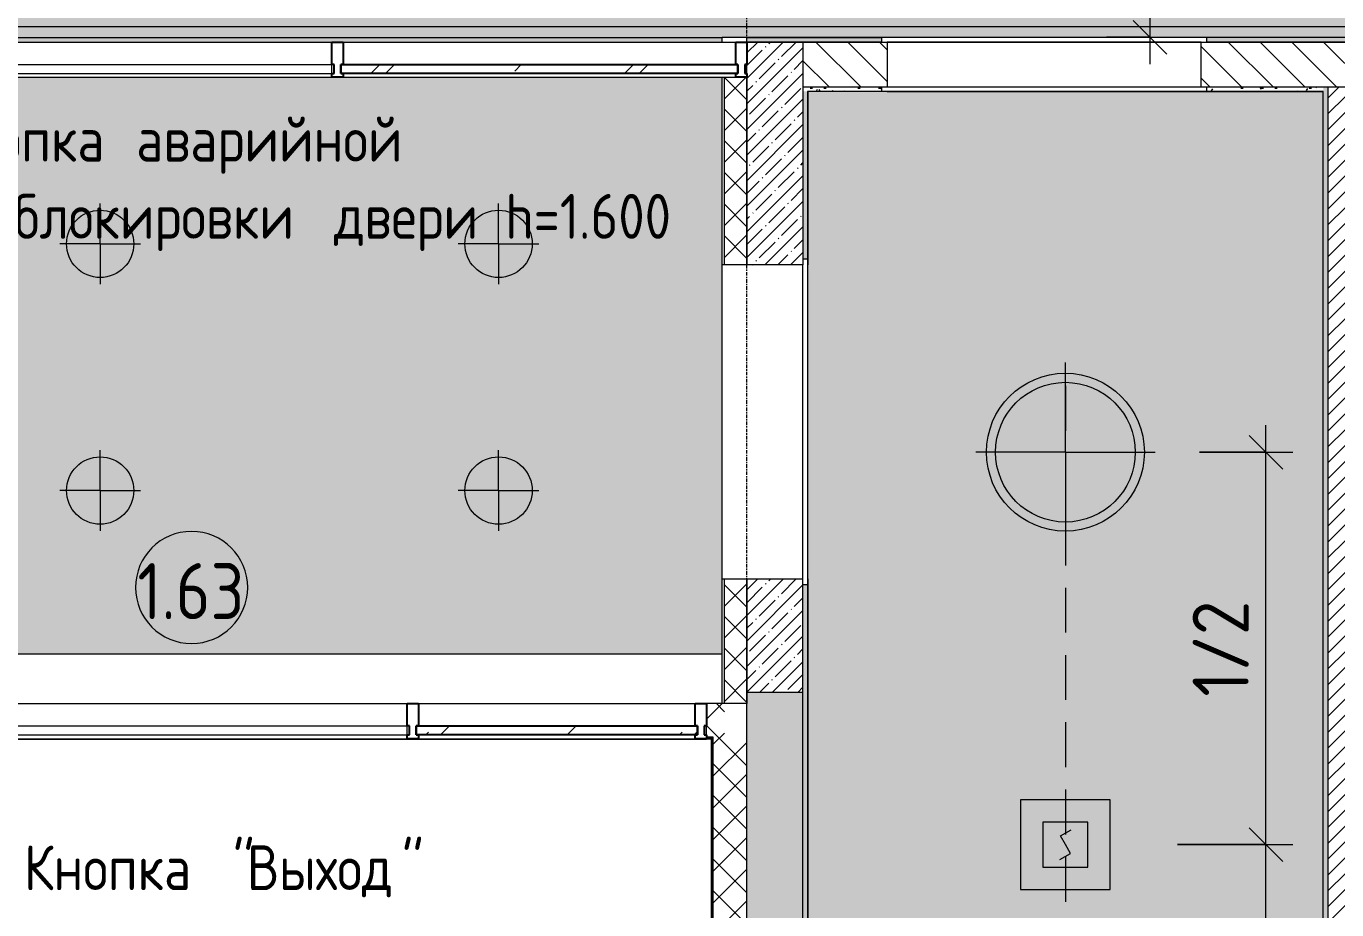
# Model space of a CAD drawing. Header units: millimetres. Extents: x 81610 to 276841, y -8553 to 29000.
# Drawn here: x 86147 to 91990, y 6730 to 10670 of the extents above; entities that cross this region are included whole.
import ezdxf

# ---------------------------------------------------------------- set-up
doc = ezdxf.new("R2010")
doc.units = ezdxf.units.MM
doc.linetypes.add('ADSK_Штрих_ш2 п1', pattern=[300, 200, -100])
doc.linetypes.add('Осевая', pattern=[31.75, 6.35, -4.7625, 15.875, -4.7625])
for name, color, linetype, lineweight in [('A-ANNO-DIMS', 7, 'Continuous', 9), ('A-ANNO-DIMS-100', 7, 'Continuous', 9), ('A-ANNO-NOTE', 7, 'Continuous', 9), ('A-AREA-IDEN', 7, 'Continuous', 9), ('A-CLNG-PATT', 7, 'Continuous', 9), ('A-DETL-2', 7, 'ADSK_Штрих_ш2 п1', 9), ('A-GLAZ-CURT', 7, 'Continuous', 9), ('A-GLAZ-CURT-1', 7, 'Continuous', 25), ('A-GLAZ-CWMG', 7, 'Continuous', 9), ('A-GLAZ-CWMG-1', 7, 'Continuous', 25), ('A-WALL', 7, 'Continuous', 9), ('I-WALL', 7, 'Continuous', 9), ('Q-SPCQ', 7, 'Continuous', 9), ('Оси-2', 7, 'Осевая', 9)]:
    doc.layers.add(name, color=color, linetype=linetype, lineweight=lineweight)
for name, color, linetype, lineweight, true_color in [('A-CLNG-1', 7, 'Continuous', 9, 0xeaeaea), ('A-WALL-1', 7, 'Continuous', 9, 0x3c3c3c), ('A-WALL-2', 7, 'Continuous', 9, 0x535353), ('A-WALL-FNSH-1', 7, 'Continuous', 9, 0x3c3c3c), ('G-ANNO-TEXT-1', 7, 'Continuous', 9, 0x3c3c3c), ('I-WALL-1', 7, 'Continuous', 9, 0x535353), ('Q-SPCQ-4', 1, 'Continuous', 9, 0xff0000)]:
    doc.layers.add(name, color=color, linetype=linetype, lineweight=lineweight, true_color=true_color)
doc.layers.add('A-CLNG-PATT-1', color=7, linetype='Continuous', lineweight=9, transparency=1)
doc.styles.add('GOST Common', font='GOST_Common.ttf', dxfattribs={"width": 0.9, "height": 250})
doc.styles.add('GOST Common_1', font='GOST_Common.ttf', dxfattribs={"width": 0.9, "height": 200})
doc.styles.add('ISOCPEUR', font='isocpeur.ttf', dxfattribs={"width": 0.9, "height": 250})
doc.dimstyles.new('ISO-2_5_0_9К_БОЛЬШОЙ', dxfattribs={"dimscale": 304.8, "dimtxt": 248.995294, "dimasz": 0.492126, "dimexe": 0.393701, "dimexo": 0.984252, "dimgap": 0, "dimtad": 1, "dimdec": 0, "dimrnd": 10, "dimzin": 0, "dimdsep": 46, "dimtxsty": 'ISOCPEUR', "dimblk1": 'OBLIQUE', "dimblk2": 'OBLIQUE', "dimsah": 1, "dimcen": 0.09, "dimdle": 0.393701, "dimazin": 0, "dimtfac": 1, "dimtdec": 4, "dimtix": 1, "dimtmove": 0, "dimatfit": 3, "dimfxl": 1, "dimtvp": 1, "dimtolj": 1, "dimtzin": 0, "dimarcsym": 2})
pattern_1 = [(45, (0, 0), (-70.71068, 70.71068), []), (135, (0, 0), (-70.71068, -70.71068), [])]
pattern_2 = [(45, (0, 0), (-57.024626, 57.024626), []), (45, (57.025, 0), (-57.024626, 57.024626), [100.806, -20.161, 3.353, -16.808])]
pattern_3 = [(0, (0, 0), (121.92, 30.48), [10.058, -81.382, 10.058, -81.382, -487.68]), (0, (0, 0), (121.92, 30.48), [-182.88, 10.058, -172.822, 10.058, -81.382, -213.36]), (0, (0, 0), (121.92, 30.48), [-457.2, 10.058, -50.902, 10.058, -142.342]), (120, (45.72, 15.24), (-87.356454, 90.345817), [10.058, -81.382, 10.058, -81.382, -487.68]), (120, (45.72, 15.24), (-87.356454, 90.345817), [-182.88, 10.058, -172.822, 10.058, -81.382, -213.36]), (120, (45.72, 15.24), (-87.356454, 90.345817), [-457.2, 10.058, -50.902, 10.058, -142.342]), (240, (60.96, 76.2), (-34.563546, -120.825817), [10.058, -81.382, 10.058, -81.382, -487.68]), (240, (60.96, 76.2), (-34.563546, -120.825817), [-182.88, 10.058, -172.822, 10.058, -81.382, -213.36]), (240, (60.96, 76.2), (-34.563546, -120.825817), [-457.2, 10.058, -50.902, 10.058, -142.342])]

# ---------------------------------------------------------------- blocks, each defined once
blk = doc.blocks.new('Прямоугольный импост - Импост структурный с накладкой - 160мм-24251893-Сводный план потолков 1 этажа в осях 23-33')
at = {"layer": 'A-GLAZ-CWMG'}
for p, q in [((87895, 7650), (89130, 7650)), ((87895, 7493), (89130, 7493))]:
    blk.add_line(p, q, dxfattribs=at)
blk = doc.blocks.new('Прямоугольный импост - Импост структурный с накладкой - 160мм-22875586-Сводный план потолков 1 этажа в осях 23-33')
at = {"layer": 'A-GLAZ-CWMG-1'}
for p, q in [((0, 17), (-50, 17)), ((-50, 17), (-50, 0)), ((-50, 0), (-40, 0)), ((-40, 0), (-40, -40)), ((-10, 0), (0, 0)), ((-10, -40), (-10, 0)), ((0, 0), (0, 17)), ((-40, -40), (-50, -40)), ((-50, -40), (-50, -140)), ((0, -40), (-10, -40)), ((0, -140), (0, -40)), ((-50, -140), (0, -140))]:
    blk.add_line(p, q, dxfattribs=at)
blk = doc.blocks.new('Прямоугольный импост - Импост структурный с накладкой - 160мм Темный-30756008-Сводный план потолков 1 этажа в осях 23-33')
at = {"layer": 'A-GLAZ-CWMG-1'}
for p, q in [((0, 17), (-50, 17)), ((-50, 17), (-50, 0)), ((-50, 0), (-40, 0)), ((-40, 0), (-40, -40)), ((-10, 0), (0, 0)), ((-10, -40), (-10, 0)), ((0, 0), (0, 17)), ((-40, -40), (-50, -40)), ((-50, -40), (-50, -140)), ((0, -40), (-10, -40)), ((0, -140), (0, -40)), ((-50, -140), (0, -140))]:
    blk.add_line(p, q, dxfattribs=at)
blk = doc.blocks.new('Системная панель - Стекло - 40мм-24251898-Сводный план потолков 1 этажа в осях 23-33')
at = {"layer": 'A-GLAZ-CURT'}
h = blk.add_hatch(dxfattribs=at)
h.set_pattern_fill('FP_9', color=256, style=0, pattern_type=2)
h.set_pattern_definition([(45, (-88612.5, -7410), (-282.8427, 282.8427), [200, -600]), (45, (-88812.5, -7510), (-282.8427, 282.8427), [600, -200]), (45, (-88412.5, -7610), (-282.8427, 282.8427), [200, -600])])
h.paths.add_polyline_path([(627.5, 0), (627.5, 40), (-627.5, 40), (-627.5, 0), (51.9, 0)])
at = {"layer": 'A-GLAZ-CURT-1'}
for p, q in [((-627.5, 0), (-627.5, 40)), ((-627.5, 40), (627.5, 40)), ((627.5, 40), (627.5, 0)), ((627.5, 0), (-627.5, 0))]:
    blk.add_line(p, q, dxfattribs=at)
blk = doc.blocks.new('Прямоугольный импост - Импост структурный с накладкой - 160мм-18691755-Сводный план потолков 1 этажа в осях 23-33')
at = {"layer": 'A-GLAZ-CWMG-1'}
for p, q in [((25, 17), (-25, 17)), ((-25, 17), (-25, 0)), ((-25, 0), (-15, 0)), ((-15, 0), (-15, -40)), ((15, 0), (25, 0)), ((15, -40), (15, 0)), ((25, 0), (25, 17)), ((-15, -40), (-25, -40)), ((-25, -40), (-25, -140)), ((25, -40), (15, -40)), ((25, -140), (25, -40)), ((-25, -140), (25, -140))]:
    blk.add_line(p, q, dxfattribs=at)
blk = doc.blocks.new('Системная панель - Стекло - 40мм-32474674-Сводный план потолков 1 этажа в осях 23-33')
at = {"layer": 'A-GLAZ-CURT'}
h = blk.add_hatch(dxfattribs=at)
h.set_pattern_fill('FP_10', color=256, style=0, pattern_type=2)
h.set_pattern_definition([(45, (-88535, -10360), (-282.8427, 282.8427), [200, -600]), (45, (-88735, -10460), (-282.8427, 282.8427), [600, -200]), (45, (-88335, -10560), (-282.8427, 282.8427), [200, -600])])
h.paths.add_polyline_path([(885, 0), (885, 40), (-885, 40), (-885, 0), (802.8, 0)])
at = {"layer": 'A-GLAZ-CURT-1'}
for p, q in [((-885, 0), (-885, 40)), ((-885, 40), (885, 40)), ((885, 0), (-885, 0)), ((885, 40), (885, 0))]:
    blk.add_line(p, q, dxfattribs=at)
blk = doc.blocks.new('Прямоугольный импост - Импост структурный с накладкой - 160мм Темный-30755591-Сводный план потолков 1 этажа в осях 23-33')
at = {"layer": 'A-GLAZ-CWMG-1'}
for p, q in [((25, 17), (-25, 17)), ((-25, 17), (-25, 0)), ((-25, 0), (-15, 0)), ((-15, 0), (-15, -40)), ((15, 0), (25, 0)), ((15, -40), (15, 0)), ((25, 0), (25, 17)), ((-15, -40), (-25, -40)), ((-25, -40), (-25, -140)), ((25, -40), (15, -40)), ((25, -140), (25, -40)), ((-25, -140), (25, -140))]:
    blk.add_line(p, q, dxfattribs=at)
blk = doc.blocks.new('Прямоугольный импост - Импост структурный с накладкой - 160мм Темный-32472300-Сводный план потолков 1 этажа в осях 23-33')
at = {"layer": 'A-GLAZ-CWMG'}
for p, q in [((87560, 10600), (89310, 10600)), ((87560, 10443), (89250, 10443))]:
    blk.add_line(p, q, dxfattribs=at)
blk = doc.blocks.new('Прямоугольный импост - Импост структурный с накладкой - 160мм-20605314-Сводный план потолков 1 этажа в осях 23-33')
at = {"layer": 'A-GLAZ-CWMG'}
for p, q in [((85795, 7650), (87845, 7650)), ((85795, 7550), (85795, 7510)), ((85795, 7550), (87845, 7550)), ((87845, 7510), (87845, 7550)), ((85795, 7510), (87845, 7510)), ((85795, 7493), (87845, 7493))]:
    blk.add_line(p, q, dxfattribs=at)
blk = doc.blocks.new('Прямоугольный импост - Импост структурный с накладкой - 160мм Темный-32424194-Сводный план потолков 1 этажа в осях 23-33')
at = {"layer": 'A-GLAZ-CWMG'}
for p, q in [((85460, 10600), (87510, 10600)), ((85460, 10500), (85460, 10460)), ((85460, 10500), (87510, 10500)), ((85460, 10460), (87510, 10460)), ((87510, 10460), (87510, 10500)), ((85480, 10443), (87510, 10443))]:
    blk.add_line(p, q, dxfattribs=at)
blk = doc.blocks.new('Извещатель потолочный - Монтируемые на перекрытии-30363607-Сводный план потолков 1 этажа в осях 23-33')
at = {"layer": 'Q-SPCQ'}
for p, q in [((-300, 300), (-300, -100)), ((100, 300), (-300, 300)), ((100, -100), (100, 300)), ((0, 200), (-200, 200)), ((-200, 200), (-200, 0)), ((0, 0), (0, 200)), ((-122.5, 139), (-74.9, 166.5)), ((-100, 100), (-122.5, 139)), ((-125.1, 33.5), (-77.5, 61)), ((-77.5, 61), (-100, 100)), ((-200, 0), (0, 0)), ((-300, -100), (100, -100))]:
    blk.add_line(p, q, dxfattribs=at)
blk = doc.blocks.new('Марка_Помещения - Номер-25198446-Сводный план потолков 1 этажа в осях 23-33')
at = {"layer": 'A-AREA-IDEN'}
for start, end in [(360, 180), (180, 360)]:
    blk.add_arc((0, 0), 2.5, start, end, dxfattribs=at)
blk = doc.blocks.new('DIMBLOCK91-Сводный план потолков 1 этажа в осях 23-33')
at = {"layer": 'A-ANNO-DIMS-100', "lineweight": 20}
for p, q in [((91157, 12000), (91082, 12075)), ((91157, 12000), (91232, 11925)), ((91157, 10621), (91082, 10696)), ((91157, 10621), (91232, 10546))]:
    blk.add_line(p, q, dxfattribs=at)
at = {"layer": 'A-ANNO-DIMS-100'}
for p, q in [((90963.1, 12000), (91277, 12000)), ((91157, 12000), (90963.1, 12000)), ((91157, 12000), (91157, 10501)), ((90963.1, 10621), (91277, 10621)), ((91157, 10621), (90963.1, 10621))]:
    blk.add_line(p, q, dxfattribs=at)
at = {"layer": 'A-ANNO-DIMS-100', "color": 0, "insert": (90830.4, 11095), "char_height": 250, "width": 517.144, "attachment_point": 1, "rotation": 90, "line_spacing_factor": 1.149209, "style": 'ISOCPEUR'}
blk.add_mtext('1/2', dxfattribs=at)
blk = doc.blocks.new('_Oblique')
at = {"color": 0, "linetype": 'ByBlock', "lineweight": -2}
blk.add_line((-0.5, -0.5), (0.5, 0.5), dxfattribs=at)
blk = doc.blocks.new('DIMBLOCK100-Сводный план потолков 1 этажа в осях 23-33')
at = {"layer": 'A-ANNO-DIMS-100', "lineweight": 20}
for p, q in [((91674, 7021), (91599, 7096)), ((91674, 7021), (91749, 6946)), ((91674, 5271), (91599, 5346)), ((91674, 5271), (91749, 5196))]:
    blk.add_line(p, q, dxfattribs=at)
at = {"layer": 'A-ANNO-DIMS-100'}
for p, q in [((91280, 7021), (91794, 7021)), ((91674, 7021), (91280, 7021)), ((91674, 5151), (91674, 7021)), ((91458.3, 5271), (91794, 5271)), ((91674, 5271), (91458.3, 5271))]:
    blk.add_line(p, q, dxfattribs=at)
at = {"layer": 'A-ANNO-DIMS-100', "color": 0, "insert": (91347.3, 5930.5), "char_height": 250, "width": 517.144, "attachment_point": 1, "rotation": 90, "line_spacing_factor": 1.149209, "style": 'ISOCPEUR'}
blk.add_mtext('1/2', dxfattribs=at)
blk = doc.blocks.new('DIMBLOCK101-Сводный план потолков 1 этажа в осях 23-33')
at = {"layer": 'A-ANNO-DIMS-100'}
for p, q in [((91674, 7021), (91674, 8891)), ((91377.5, 8771), (91794, 8771)), ((91674, 8771), (91377.5, 8771)), ((91280, 7021), (91794, 7021)), ((91674, 7021), (91280, 7021))]:
    blk.add_line(p, q, dxfattribs=at)
at = {"layer": 'A-ANNO-DIMS-100', "lineweight": 20}
for p, q in [((91674, 8771), (91599, 8846)), ((91674, 8771), (91749, 8696)), ((91674, 7021), (91599, 7096)), ((91674, 7021), (91749, 6946))]:
    blk.add_line(p, q, dxfattribs=at)
at = {"layer": 'A-ANNO-DIMS-100', "color": 0, "insert": (91347.3, 7680.5), "char_height": 250, "width": 517.144, "attachment_point": 1, "rotation": 90, "line_spacing_factor": 1.149209, "style": 'ISOCPEUR'}
blk.add_mtext('1/2', dxfattribs=at)

msp = doc.modelspace()

# ---------------------------------------------------------------- hatches: boundary and pattern name
at = {"layer": 'A-ANNO-NOTE'}
msp.add_hatch(color=256, dxfattribs=at).paths.add_polyline_path([(87520, 10600), (89250, 10600), (89250, 10621), (97398, 10621), (97398, 11341), (98479, 11341), (98479, 13379), (95775, 13379), (95775, 13359), (95675, 13359), (95675, 13379), (94850, 13379), (94850, 13359), (94750, 13359), (94750, 13379), (84970, 13379), (84970, 11570.5), (84991, 11570.5), (84991, 10621), (85480, 10621), (85480, 10600), (87510, 10600)])
at = {"layer": 'A-CLNG-PATT'}
h = msp.add_hatch(dxfattribs=at)
h.set_pattern_fill('FP_37', color=256, style=0, pattern_type=2)
h.set_pattern_definition([(0, (91724.5, 11919.5), (0, -50), [])])
h.paths.add_polyline_path([(87520, 10600), (89250, 10600), (89250, 10621), (97398, 10621), (97398, 11341), (98479, 11341), (98479, 13379), (95775, 13379), (95775, 13359), (95675, 13359), (95675, 13379), (94850, 13379), (94850, 13359), (94750, 13359), (94750, 13379), (84970, 13379), (84970, 11570.5), (84991, 11570.5), (84991, 10621), (85480, 10621), (85480, 10600), (87510, 10600)])
h.paths.add_polyline_path([(98303.1, 12161.5), (98254.9, 12161.5), (98208.1, 12173), (98165.4, 12195.4), (98129.3, 12227.4), (98101.9, 12267.1), (98084.8, 12312.1), (98079, 12360), (98084.8, 12407.9), (98101.9, 12452.9), (98129.3, 12492.6), (98165.4, 12524.6), (98208.1, 12547), (98254.9, 12558.5), (98303.1, 12558.5), (98349.9, 12547), (98392.6, 12524.6), (98428.7, 12492.6), (98456.1, 12452.9), (98473.2, 12407.9), (98479, 12360), (98473.2, 12312.1), (98456.1, 12267.1), (98428.7, 12227.4), (98392.6, 12195.4), (98349.9, 12173)])
h.paths.add_polyline_path([(87409.2, 12969.5), (87361.3, 12975.3), (87316.3, 12992.4), (87276.6, 13019.8), (87244.6, 13055.9), (87222.2, 13098.6), (87210.7, 13145.4), (87210.7, 13193.6), (87222.2, 13240.4), (87244.6, 13283.1), (87276.6, 13319.2), (87316.3, 13346.6), (87361.3, 13363.7), (87409.2, 13369.5), (87457.1, 13363.7), (87502.1, 13346.6), (87541.8, 13319.2), (87573.8, 13283.1), (87596.2, 13240.4), (87607.7, 13193.6), (87607.7, 13145.4), (87596.2, 13098.6), (87573.8, 13055.9), (87541.8, 13019.8), (87502.1, 12992.4), (87457.1, 12975.3)])
at = {"layer": 'A-CLNG-PATT-1'}
h = msp.add_hatch(color=256, dxfattribs=at)
h.paths.add_polyline_path([(87520, 10600), (89250, 10600), (89250, 10621), (97398, 10621), (97398, 11341), (98479, 11341), (98479, 13379), (95775, 13379), (95775, 13359), (95675, 13359), (95675, 13379), (94850, 13379), (94850, 13359), (94750, 13359), (94750, 13379), (84970, 13379), (84970, 11570.5), (84991, 11570.5), (84991, 10621), (85480, 10621), (85480, 10600), (87510, 10600)])
h.paths.add_polyline_path([(98303.1, 12161.5), (98254.9, 12161.5), (98208.1, 12173), (98165.4, 12195.4), (98129.3, 12227.4), (98101.9, 12267.1), (98084.8, 12312.1), (98079, 12360), (98084.8, 12407.9), (98101.9, 12452.9), (98129.3, 12492.6), (98165.4, 12524.6), (98208.1, 12547), (98254.9, 12558.5), (98303.1, 12558.5), (98349.9, 12547), (98392.6, 12524.6), (98428.7, 12492.6), (98456.1, 12452.9), (98473.2, 12407.9), (98479, 12360), (98473.2, 12312.1), (98456.1, 12267.1), (98428.7, 12227.4), (98392.6, 12195.4), (98349.9, 12173)])
h.paths.add_polyline_path([(87409.2, 12969.5), (87361.3, 12975.3), (87316.3, 12992.4), (87276.6, 13019.8), (87244.6, 13055.9), (87222.2, 13098.6), (87210.7, 13145.4), (87210.7, 13193.6), (87222.2, 13240.4), (87244.6, 13283.1), (87276.6, 13319.2), (87316.3, 13346.6), (87361.3, 13363.7), (87409.2, 13369.5), (87457.1, 13363.7), (87502.1, 13346.6), (87541.8, 13319.2), (87573.8, 13283.1), (87596.2, 13240.4), (87607.7, 13193.6), (87607.7, 13145.4), (87596.2, 13098.6), (87573.8, 13055.9), (87541.8, 13019.8), (87502.1, 12992.4), (87457.1, 12975.3)])
h = msp.add_hatch(color=256, dxfattribs=at)
h.paths.add_polyline_path([(89249, 7870), (89250, 7870), (89249, 10443), (85480, 10443), (85480, 9175), (85040, 9174), (85041, 7870), (89237.8, 7870)])
h.paths.add_polyline_path([(85056, 7925), (85041, 7925), (85041, 7975), (85056, 7975)])
h.paths.add_polyline_path([(85041, 8125), (85041, 8175), (85056, 8175), (85056, 8125)])
for points in [[(89249, 7870), (89249, 10443), (85481, 10443), (85481, 9174), (85041, 9174), (85041, 8175), (85056, 8175), (85056, 8125), (85041, 8125), (85041, 7975), (85056, 7975), (85056, 7925), (85041, 7925), (85041, 7870), (89237.8, 7870)], [(89630, 170), (91930, 171), (91929, 10380), (89630, 10379), (89630, 170)]]:
    msp.add_hatch(color=256, dxfattribs=at).paths.add_polyline_path(points)
at = {"layer": 'A-WALL'}
h = msp.add_hatch(dxfattribs=at)
h.set_pattern_fill('FP_5', color=256, style=0, pattern_type=2)
h.set_pattern_definition(pattern_1)
h.paths.add_polyline_path([(89207, 7500), (89210, 7500), (89210, 7650), (89180, 7650), (89180, 7500), (89202, 7500)])
h.paths.add_polyline_path([(84930, 7500), (85000, 7500), (85000, 7650), (84890.7, 7650), (84890.7, 7500)])
h = msp.add_hatch(dxfattribs=at)
h.set_pattern_fill('FP_5', color=256, style=0, pattern_type=2)
h.set_pattern_definition(pattern_1)
h.paths.add_polyline_path([(89360, -100), (89360, 7500), (89260, 7500), (89260, 7650), (89210, 7650), (89210, -100)])
at = {"layer": 'I-WALL'}
h = msp.add_hatch(dxfattribs=at)
h.set_pattern_fill('FP_31', color=256, style=0, pattern_type=2)
h.set_pattern_definition(pattern_3)
h.paths.add_polyline_path([(97399, 10600), (97398, 10620), (93460, 10620), (93460, 10600), (95298, 10600)])
h.paths.add_polyline_path([(92510, 10600), (92510, 10620), (91410, 10620), (91410, 10600), (91931.2, 10600)])
h.paths.add_polyline_path([(89960, 10600), (89960, 10620), (89359, 10620), (89359, 10600), (89911.1, 10600)])
h = msp.add_hatch(dxfattribs=at)
h.set_pattern_fill('FP_2', color=256, style=0, pattern_type=2)
h.set_pattern_definition(pattern_2)
h.paths.add_polyline_path([(89610, 7700), (89610, 8206.1), (89360, 8206.1), (89360, 7700)])
h.paths.add_polyline_path([(89360, 9606.1), (89610, 9606.1), (89610, 10600), (89360, 10600), (89360, 9999.4)])
h = msp.add_hatch(dxfattribs=at)
h.set_pattern_fill('FP_4', color=256, style=0, pattern_type=2)
h.set_pattern_definition([(135, (0, 0), (-70.71068, -70.71068), [])])
h.paths.add_polyline_path([(107130, 10400), (107130, 10600), (105095, 10600), (105095, 10400), (106071.9, 10400)])
h.paths.add_polyline_path([(103378.4, 10400), (103645, 10400), (103645, 10600), (101610, 10600), (101610, 10400), (102031.7, 10400)])
h.paths.add_polyline_path([(93951.3, 10400), (94210, 10400), (94210, 10600), (93460, 10600), (93460, 10400)])
h.paths.add_polyline_path([(91950, 10400), (92510, 10400), (92510, 10600), (91385, 10600), (91385, 10400), (91931.2, 10400)])
h.paths.add_polyline_path([(89610, 10400), (89985, 10400), (89985, 10600), (89610, 10600), (89610, 10463.7)])
h = msp.add_hatch(dxfattribs=at)
h.set_pattern_fill('FP_5', color=256, style=0, pattern_type=2)
h.set_pattern_definition(pattern_1)
h.paths.add_polyline_path([(89260, 7650), (89360, 7650), (89360, 8206.1), (89260, 8206.1), (89260, 8142.3)])
h.paths.add_polyline_path([(89360, 9606.1), (89360, 10443), (89260, 10443), (89260, 9606.1)])
h = msp.add_hatch(dxfattribs=at)
h.set_pattern_fill('FP_31', color=256, style=0, pattern_type=2)
h.set_pattern_definition(pattern_3)
h.paths.add_polyline_path([(89610, 10380), (89960, 10380), (89960, 10400), (89610, 10400)])
h.paths.add_polyline_path([(91930, 10380), (91930, 10400), (91410, 10400), (91410, 10380), (91929, 10380)])
h = msp.add_hatch(dxfattribs=at)
h.set_pattern_fill('FP_31', color=256, style=0, pattern_type=2)
h.set_pattern_definition(pattern_3)
h.paths.add_polyline_path([(89610, 150), (89630, 150), (89630, 8181.1), (89610, 8181.1), (89610, 2570.8)])
h.paths.add_polyline_path([(89630, 9631.1), (89630, 10380), (89610, 10380), (89610, 9631.1)])
h = msp.add_hatch(dxfattribs=at)
h.set_pattern_fill('FP_31', color=256, style=0, pattern_type=2)
h.set_pattern_definition(pattern_3)
h.paths.add_polyline_path([(91930, 170), (91950, 170), (91950, 3730), (91930, 3730), (91930, 171)])
h.paths.add_polyline_path([(91950, 5180), (91950, 10400), (91930, 10400), (91930, 5180)])
h = msp.add_hatch(dxfattribs=at)
h.set_pattern_fill('FP_3', color=256, style=0, pattern_type=2)
h.set_pattern_definition([(45, (0, 0), (-35.35534, 35.35534), [])])
h.paths.add_polyline_path([(92030, 100), (92030, 3755), (91950, 3755), (91950, 100)])
h.paths.add_polyline_path([(92030, 5155), (92030, 10400), (91950, 10400), (91950, 5155)])
h = msp.add_hatch(dxfattribs=at)
h.set_pattern_fill('FP_2', color=256, style=0, pattern_type=2)
h.set_pattern_definition(pattern_2)
h.paths.add_polyline_path([(89610, 150), (89610, 7700), (89360, 7700), (89360, 150)])

# ---------------------------------------------------------------- linework, layer by layer
at = {"layer": 'A-ANNO-NOTE'}
for p, q in [((85480, 10600), (87510, 10600)), ((87510, 10600), (87520, 10600)), ((87520, 10600), (89250, 10600)), ((89250, 10600), (89250, 10621)), ((89250, 10621), (97398, 10621)), ((86476.3, 9699.9), (86476.3, 9879.9)), ((88252.7, 9699.9), (88252.7, 9879.9)), ((86476.3, 9699.9), (86296.3, 9699.9)), ((86476.3, 9699.9), (86476.3, 9519.9)), ((86476.3, 9699.9), (86656.3, 9699.9)), ((88252.7, 9699.9), (88072.7, 9699.9)), ((88252.7, 9699.9), (88252.7, 9519.9)), ((88252.7, 9699.9), (88432.7, 9699.9)), ((90780, 8771), (90780, 9171)), ((86476.3, 8599.9), (86476.3, 8779.9)), ((88252.7, 8599.9), (88252.7, 8779.9)), ((90780, 8771), (90380, 8771)), ((90780, 8771), (90780, 8371)), ((90780, 8771), (91180, 8771)), ((86476.3, 8599.9), (86296.3, 8599.9)), ((86476.3, 8599.9), (86476.3, 8419.9)), ((86476.3, 8599.9), (86656.3, 8599.9)), ((88252.7, 8599.9), (88072.7, 8599.9)), ((88252.7, 8599.9), (88252.7, 8419.9)), ((88252.7, 8599.9), (88432.7, 8599.9))]:
    msp.add_line(p, q, dxfattribs=at)
for centre, radius in [((86476.3, 9699.9), 150), ((88252.7, 9699.9), 150), ((90780, 8771), 352), ((90780, 8771), 311.5), ((86476.3, 8599.9), 150), ((88252.7, 8599.9), 150)]:
    msp.add_circle(centre, radius, dxfattribs=at)
at = {"layer": 'A-CLNG-1'}
for p, q in [((89250, 10600), (89250, 10621)), ((89250, 10621), (97398, 10621)), ((89249, 7870), (89249, 10443)), ((91385, 10380), (89631, 10380)), ((91930, 3730), (91930, 10380)), ((89630, 9631.1), (89630, 170))]:
    msp.add_line(p, q, dxfattribs=at)
at = {"layer": 'A-DETL-2'}
msp.add_line((90780, 9066.4), (90780, 1366.4), dxfattribs=at)
at = {"layer": 'A-WALL'}
for p, q in [((89359, 10620), (89960, 10620)), ((89360, 9606.1), (89360, 10600)), ((92510, 10620), (91410, 10620)), ((89250, 9606.1), (89250, 10443)), ((89260, 9606.1), (89260, 10443)), ((89360, 10443), (89360, 9606.1)), ((89630, 10379), (89630, 10380)), ((91410, 10380), (91930, 10380)), ((89250, 7650), (89250, 8206.1)), ((89260, 7650), (89260, 8206.1)), ((89360, 8206.1), (89360, 7650)), ((89360, 7650), (89180, 7650)), ((89210, 7500), (89180, 7500)), ((89207, 7497), (89180, 7497)), ((89202, 7497), (89202, 7492)), ((89207, -253), (89207, 7497)), ((89210, -250), (89210, 7500))]:
    msp.add_line(p, q, dxfattribs=at)
at = {"layer": 'A-WALL-1'}
for p, q in [((89359, 10600), (89359, 10620)), ((89960, 10600), (89359, 10600)), ((89360, 10600), (89985, 10600)), ((89610, 10600), (89610, 9606.1)), ((89960, 10620), (89960, 10600)), ((89985, 10600), (89985, 10400)), ((91385, 10600), (92510, 10600)), ((91385, 10400), (91385, 10600)), ((91410, 10600), (91410, 10620)), ((92510, 10600), (91410, 10600)), ((89260, 10443), (89360, 10443)), ((89610, 10400), (89985, 10400)), ((89630, 10379), (89630, 9631.1)), ((89960, 10400), (89960, 10380)), ((91385, 10400), (92510, 10400)), ((91410, 10380), (91410, 10400)), ((91950, 10400), (91950, 5155)), ((89610, 9606.1), (89260, 9606.1)), ((89630, 9631.1), (89610, 9631.1)), ((89260, 8206.1), (89610, 8206.1)), ((89360, -100), (89360, 8206.1)), ((89610, 150), (89610, 8206.1)), ((89610, 8181.1), (89630, 8181.1)), ((89610, 7700), (89360, 7700)), ((89180, 7500), (89180, 7650))]:
    msp.add_line(p, q, dxfattribs=at)
at = {"layer": 'A-WALL-2'}
msp.add_line((85000, 7492), (89180, 7492), dxfattribs=at)
at = {"layer": 'A-WALL-FNSH-1'}
for p, q in [((89359, 10620), (89359, 10621)), ((89985, 10621), (89985, 10620)), ((91385, 10620), (91385, 10621)), ((89249, 10443), (89260, 10443)), ((89985, 10379), (89630, 10379)), ((89631, 10380), (89631, 9606.1)), ((89985, 10380), (89985, 10379)), ((91385, 10380), (91410, 10380)), ((91385, 10379), (91385, 10380)), ((91929, 10379), (91385, 10379)), ((91929, 5155), (91929, 10379)), ((89260, 9606.1), (89250, 9606.1)), ((89631, 9606.1), (89630, 9606.1)), ((89250, 8206.1), (89260, 8206.1)), ((89630, 8206.1), (89631, 8206.1)), ((89631, 8206.1), (89631, 171)), ((89249, 7650), (89249, 7870)), ((89180, 7492), (89180, 7500)), ((89202, 7492), (89180, 7492)), ((89202, -258), (89202, 7492))]:
    msp.add_line(p, q, dxfattribs=at)
at = {"layer": 'I-WALL-1'}
for p, q in [((89985, 10620), (89960, 10620)), ((91385, 10600), (89985, 10600)), ((89985, 10600), (91385, 10600)), ((91410, 10620), (91385, 10620)), ((89630, 10380), (89631, 10380)), ((89985, 10400), (91385, 10400)), ((89985, 10379), (91385, 10379)), ((89250, 9606.1), (89249, 9606.1)), ((89610, 8206.1), (89610, 9606.1)), ((89631, 8206.1), (89631, 9606.1)), ((89249, 8206.1), (89250, 8206.1)), ((89250, 7870), (85040, 7870))]:
    msp.add_line(p, q, dxfattribs=at)
at = {"layer": 'Оси-2'}
msp.add_line((89360, 593.7), (89360, 19415.1), dxfattribs=at)

# ---------------------------------------------------------------- block references
at = {"layer": 'A-AREA-IDEN', "xscale": 99.99999999999993, "yscale": 99.99999999999993, "zscale": 99.99999999999993}
msp.add_blockref('Марка_Помещения - Номер-25198446-Сводный план потолков 1 этажа в осях 23-33', (86884.2, 8167.8), dxfattribs=at)
at = {"layer": 'A-GLAZ-CURT'}
for name, p in [('Системная панель - Стекло - 40мм-32474674-Сводный план потолков 1 этажа в осях 23-33', (88435, 10460)), ('Системная панель - Стекло - 40мм-24251898-Сводный план потолков 1 этажа в осях 23-33', (88512.5, 7510))]:
    msp.add_blockref(name, p, dxfattribs=at)
at = {"layer": 'A-GLAZ-CWMG'}
for name in ['Прямоугольный импост - Импост структурный с накладкой - 160мм Темный-32424194-Сводный план потолков 1 этажа в осях 23-33', 'Прямоугольный импост - Импост структурный с накладкой - 160мм Темный-32472300-Сводный план потолков 1 этажа в осях 23-33', 'Прямоугольный импост - Импост структурный с накладкой - 160мм-20605314-Сводный план потолков 1 этажа в осях 23-33', 'Прямоугольный импост - Импост структурный с накладкой - 160мм-24251893-Сводный план потолков 1 этажа в осях 23-33']:
    msp.add_blockref(name, (0, 0), dxfattribs=at)
at = {"layer": 'A-GLAZ-CWMG', "extrusion": (0, 0, -1), "rotation": 180}
for name, p in [('Прямоугольный импост - Импост структурный с накладкой - 160мм Темный-30755591-Сводный план потолков 1 этажа в осях 23-33', (-87535, 10460)), ('Прямоугольный импост - Импост структурный с накладкой - 160мм Темный-30756008-Сводный план потолков 1 этажа в осях 23-33', (-89360, 10460)), ('Прямоугольный импост - Импост структурный с накладкой - 160мм-18691755-Сводный план потолков 1 этажа в осях 23-33', (-87870, 7510)), ('Прямоугольный импост - Импост структурный с накладкой - 160мм-22875586-Сводный план потолков 1 этажа в осях 23-33', (-89180, 7510))]:
    msp.add_blockref(name, p, dxfattribs=at)
at = {"layer": 'Q-SPCQ-4'}
msp.add_blockref('Извещатель потолочный - Монтируемые на перекрытии-30363607-Сводный план потолков 1 этажа в осях 23-33', (90880, 6921), dxfattribs=at)

# ---------------------------------------------------------------- texts
at = {"layer": 'A-AREA-IDEN', "insert": (86642.3, 8276.4), "char_height": 250, "width": 606.076, "attachment_point": 1, "style": 'GOST Common'}
msp.add_mtext('1.63', dxfattribs=at)
at = {"layer": 'G-ANNO-TEXT-1', "char_height": 200, "attachment_point": 1, "style": 'GOST Common_1'}
for s, insert, width in [('Кнопка', (85750.2, 10266.5), 995.696), ('\\fGOST Common|b0|i0|c204|p34|;\\W.9; ', (86571.7, 10266.5), 79.367), ('аварийной', (86637.2, 10266.5), 1471.898), ('\\fGOST Common|b0|i0|c204|p34|;\\W.9; ', (87851.7, 10266.5), 79.367), ('разблокировки', (85750.2, 9922.6), 2063.544), ('\\fGOST Common|b0|i0|c204|p34|;\\W.9; ', (87452.8, 9922.6), 79.367), (' h=1.600', (88173.1, 9922.6), 1046.202), ('двери', (87518.3, 9922.6), 793.671), ('Кнопка', (86136.6, 7018), 995.696), (' "', (86958.2, 7018), 209.24), ('Выход', (87130.8, 7018), 836.962), ('" ', (87821.4, 7018), 209.24)]:
    msp.add_mtext(s, dxfattribs=dict(at, insert=insert, width=width))

# ---------------------------------------------------------------- dimensions: what is measured, and where the dimension line sits
at = {"layer": 'A-ANNO-DIMS'}
for base, p1, p2, override, picture, middle in [((91157, 10621), (91263.1, 12000), (91263.1, 10621), {"dimpost": '<>', "dimfxl": 1379.001518}, 'DIMBLOCK91-Сводный план потолков 1 этажа в осях 23-33', (91032, 11310.5)), ((91674, 8771), (90980, 7021), (91077.5, 8771), {"dimpost": '<>', "dimfxl": 1752.713967}, 'DIMBLOCK101-Сводный план потолков 1 этажа в осях 23-33', (91549, 7896)), ((91674, 7021), (91158.3, 5271), (90980, 7021), {"dimpost": '<>', "dimfxl": 1759.059495}, 'DIMBLOCK100-Сводный план потолков 1 этажа в осях 23-33', (91549, 6146))]:
    dim = msp.add_linear_dim(base=base, p1=p1, p2=p2, angle=90, text='1/2', dimstyle='ISO-2_5_0_9К_БОЛЬШОЙ', override=override, dxfattribs=at)
    dim.commit()
    dim.dimension.update_dxf_attribs({"geometry": picture, "text_midpoint": middle})

doc.saveas('drawing.dxf')
